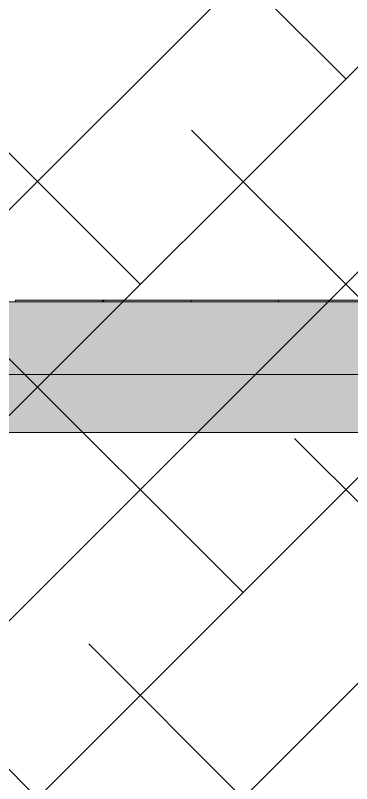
# Model space of a CAD drawing. Header units: millimetres. Extents: x 50357 to 985146, y 723188 to 1803594.
# Drawn here: x 863656 to 864812, y 729431 to 732074 of the extents above; entities that cross this region are included whole.
import ezdxf

# ---------------------------------------------------------------- set-up
doc = ezdxf.new("R2010")
doc.units = ezdxf.units.MM
doc.header["$LTSCALE"] = 3
doc.header["$MEASUREMENT"] = 0
for name, color, linetype, lineweight, true_color in [('A-FLOR', 7, 'Continuous', 5, 0x6e6e6e), ('A-FLOR-MCUT', 7, 'Continuous', 13, 0x6e6e6e), ('ADS060', 7, 'Continuous', 35, 0x6e6e6e), ('Q-SPCQ', 7, 'Continuous', 13, 0x6e6e6e)]:
    doc.layers.add(name, color=color, linetype=linetype, lineweight=lineweight, true_color=true_color)
doc.layers.add('Hatch (HOR not under LTC submission)', color=252, linetype='Continuous', lineweight=35)

# ---------------------------------------------------------------- blocks, each defined once
blk = doc.blocks.new('AED_Tactile_Orientation_Line Base - AED_Tactile_Orientation_Line Base-V4-SEC D_2')
at = {"layer": 'Q-SPCQ'}
for points in [[(-688779.5, 6900), (-688585.1, 6900), (-688585.1, 6905), (-688885.1, 6905), (-688885.1, 6900), (-688869.7, 6900)], [(-688585.1, 6900), (-688584.3, 6900), (-688585.1, 6905)]]:
    blk.add_hatch(color=256, dxfattribs=at).paths.add_polyline_path(points, flags=0)
for p, q in [((-688885.1, 6905), (-688585.1, 6905)), ((-688885.1, 6900), (-688885.1, 6905)), ((-688585.1, 6905), (-688584.3, 6905)), ((-688585.1, 6900), (-688585.1, 6905)), ((-688584.3, 6905), (-688583.5, 6905)), ((-688584.3, 6900), (-688584.3, 6905)), ((-688584.3, 6900), (-688584.3, 6905)), ((-688583.5, 6905), (-688582.8, 6905)), ((-688583.5, 6900), (-688583.5, 6905)), ((-688583.5, 6900), (-688583.5, 6905)), ((-688582.8, 6905), (-688582, 6905)), ((-688582.8, 6900), (-688582.8, 6905)), ((-688582.8, 6900), (-688582.8, 6905)), ((-688582, 6905), (-688581.2, 6905)), ((-688582, 6900), (-688582, 6905)), ((-688582, 6900), (-688582, 6905)), ((-688581.2, 6900), (-688581.2, 6905)), ((-688581.2, 6905), (-688580.4, 6905)), ((-688581.2, 6900), (-688581.2, 6905))]:
    blk.add_line(p, q, dxfattribs=at)
blk = doc.blocks.new('AED_Tactile_Orientation_Line Base - AED_Tactile_Orientation_Line Base-3909763-SEC D_2')
at = {"layer": 'Q-SPCQ'}
blk.add_hatch(color=256, dxfattribs=at).paths.add_polyline_path([(-688580.7, 6900), (-688580.4, 6900), (-688580.7, 6905)], flags=0)
blk.add_line((-688580.7, 6900), (-688580.7, 6905), dxfattribs=at)
blk = doc.blocks.new('Tactile_Orientation_Line Base - Tactile_Orientation_Line Base-V12-SEC D_2')
at = {"layer": 'Q-SPCQ'}
blk.add_hatch(color=256, dxfattribs=at).paths.add_polyline_path([(-688148.2, 21000), (-687980.4, 21000), (-687980.4, 21005), (-688280.4, 21005), (-688280.4, 21000), (-688238.4, 21000)], flags=0)
for p, q in [((-688280.4, 21005), (-687980.4, 21005)), ((-688280.4, 21005), (-688280.4, 21000)), ((-687980.4, 21000), (-687980.4, 21005))]:
    blk.add_line(p, q, dxfattribs=at)
blk = doc.blocks.new('GF Tractile Tile 2 - GF Tractile Tile 2-5014113-SEC D_2')
at = {"layer": 'Q-SPCQ'}
blk.add_hatch(color=256, dxfattribs=at).paths.add_polyline_path([(-687877.7, 6900), (-687697.3, 6900), (-687697.3, 6905), (-687980.4, 6905), (-687980.4, 6900), (-687967.8, 6900)], flags=0)
for q in [(-687697.3, 6905), (-687980.4, 6900)]:
    blk.add_line((-687980.4, 6905), q, dxfattribs=at)

msp = doc.modelspace()

# ---------------------------------------------------------------- hatches: boundary and pattern name
at = {"layer": 'A-FLOR'}
for points in [[(860351.5103, 730838.9831), (864843.446, 730839.0776), (864843.446, 731088.9831), (860351.5103, 731088.9831), (860351.5103, 730988.9831)], [(860351.5101, 730638.9831), (864843.446, 730638.9831), (864843.446, 730838.9831), (860351.5101, 730838.9831), (860351.5101, 730788.9831)]]:
    msp.add_hatch(color=256, dxfattribs=at).paths.add_polyline_path(points, flags=0)
at = {"layer": 'Hatch (HOR not under LTC submission)'}
h = msp.add_hatch(dxfattribs=at)
h.set_pattern_fill('ANSI38', color=256, scale=4000)
h.paths.add_polyline_path([(853871.7666, 751128.0064), (853871.7666, 735638.9831), (853656.482, 735638.9831), (853656.482, 728688.9831), (867744.0584, 728688.9831), (867748.3434, 751128.0064)])

# ---------------------------------------------------------------- linework, layer by layer
at = {"layer": 'A-FLOR'}
for p, q in [((864843.446, 731088.9831), (860351.5103, 731088.9831)), ((860351.5101, 730638.9831), (866944.4392, 730638.9831))]:
    msp.add_line(p, q, dxfattribs=at)
at = {"layer": 'A-FLOR-MCUT'}
msp.add_line((860351.5101, 730838.9831), (864843.446, 730838.9831), dxfattribs=at)
at = {"layer": 'ADS060', "const_width": 0.5}
msp.add_lwpolyline([(867539.542, 728688.9831), (866512.1072, 728688.9831), (865507.2191, 727638.9831), (864669.5563, 727638.9831), (864669.5563, 726499.893), (863233.785, 726499.893), (863231.6706, 727638.9831), (859068.3121, 727638.9831), (859068.3121, 726499.893), (857635.0668, 726499.893), (857635.0668, 727638.9831), (857351.5055, 727638.9831), (856301.502, 728688.9831), (853871.7666, 728688.9831), (853871.7666, 730188.9831), (854581.4851, 730188.9831), (854581.4851, 730788.9831), (859951.5087, 730788.9831), (859951.5087, 730189.8992), (860351.5101, 730188.9831), (860351.5101, 730638.9831), (866944.4392, 730638.9831)], dxfattribs=at)

# ---------------------------------------------------------------- block references
at = {"layer": 'Q-SPCQ'}
for name, p in [('AED_Tactile_Orientation_Line Base - AED_Tactile_Orientation_Line Base-V4-SEC D_2', (1552540.7499, 724188.9831)), ('AED_Tactile_Orientation_Line Base - AED_Tactile_Orientation_Line Base-3909763-SEC D_2', (1552540.7499, 724188.9831)), ('Tactile_Orientation_Line Base - Tactile_Orientation_Line Base-V12-SEC D_2', (1552240.7509, 710088.9831)), ('Tactile_Orientation_Line Base - Tactile_Orientation_Line Base-V12-SEC D_2', (1552540.7499, 710088.9831)), ('GF Tractile Tile 2 - GF Tractile Tile 2-5014113-SEC D_2', (1552540.7499, 724188.9831))]:
    msp.add_blockref(name, p, dxfattribs=at)

doc.saveas('drawing.dxf')
